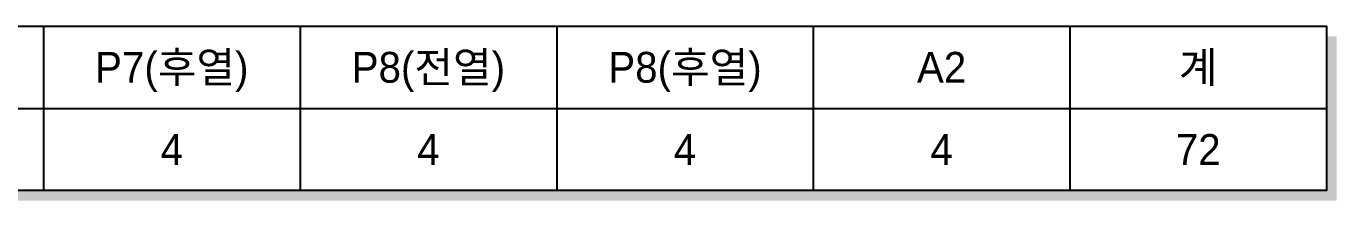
# Model space of a CAD drawing. Header units: feet. Extents: x 0 to 504600, y 0 to 356400.
# Drawn here: x 294842 to 345915, y 74015 to 80815 of the extents above; entities that cross this region are included whole.
import ezdxf
from ezdxf.enums import TextEntityAlignment as Align

# ---------------------------------------------------------------- set-up
doc = ezdxf.new("R2010")
doc.units = ezdxf.units.FT
doc.header["$LTSCALE"] = 600
doc.header["$MEASUREMENT"] = 0
for name, color, linetype in [('CS-TABL-LIN1', 4, 'CONTINUOUS'), ('CS-TABL-LIN2', 1, 'CONTINUOUS'), ('CS-TABL-TEX2', 3, 'CONTINUOUS')]:
    doc.layers.add(name, color=color, linetype=linetype)
doc.styles.add('A_STANDARD', font='')
doc.styles.get('A_STANDARD').set_extended_font_data('Dotum')

msp = doc.modelspace()

# ---------------------------------------------------------------- linework, layer by layer
at = {"layer": 'CS-TABL-LIN1'}
msp.add_lwpolyline([(133515, 80815), (345515, 80815), (345515, 74415), (133515, 74415)], close=True, dxfattribs=at)
at = {"layer": 'CS-TABL-LIN2'}
for p, q in [((295515, 80815), (295515, 74415)), ((305515, 80815), (305515, 74415)), ((315515, 80815), (315515, 74415)), ((325515, 80815), (325515, 74415)), ((335515, 80815), (335515, 74415)), ((133515, 77615), (345515, 77615)), ((141515, 77615), (345515, 77615))]:
    msp.add_line(p, q, dxfattribs=at)
for points in [[(345515, 80415), (345915, 80415), (345515, 74415), (345915, 74415)], [(133915, 74415), (345915, 74415), (133915, 74015), (345915, 74015)]]:
    msp.add_solid(points, dxfattribs=at)

# ---------------------------------------------------------------- texts
at = {"layer": 'CS-TABL-TEX2', "style": 'A_STANDARD'}
for s, p in [('P7(후열)', (300515, 78615)), ('P8(전열)', (310515, 78615)), ('P8(후열)', (320515, 78615)), ('A2', (330515, 78615)), ('계', (340515, 78615)), ('4', (300515, 75415)), ('4', (310515, 75415)), ('4', (320515, 75415)), ('4', (330515, 75415)), ('72', (340515, 75415))]:
    msp.add_text(s, height=1200, dxfattribs=at).set_placement(p, align=Align.CENTER)

doc.saveas('drawing.dxf')
